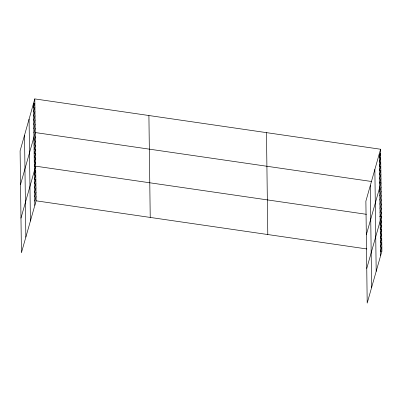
<?xml version="1.0" encoding="UTF-8"?>
<svg xmlns="http://www.w3.org/2000/svg" width="402" height="402" viewBox="0 0 402 402"><rect width="100%" height="100%" fill="white"/><g stroke="black" fill="none" stroke-linecap="round" stroke-linejoin="round"><path stroke-width="0.6" d="M34.798 98.912L20.1 150.85L21.427 252.757L36.12 200.819L34.798 98.912L380.573 149.242L381.9 251.149L367.202 303.088L365.88 201.181L380.573 149.242M33.557 107.691L34.853 103.118M33.612 111.892L34.904 107.319M33.667 116.098L34.959 111.525M33.723 120.304L35.014 115.726M33.778 124.504L35.069 119.932M33.828 128.71L35.125 124.133M33.884 132.911L35.18 128.338M20.537 184.478L35.235 132.544L371.403 181.473M33.994 141.318L35.291 136.745M34.049 145.524L35.341 140.951M34.105 149.725L35.396 145.152M34.16 153.931L35.451 149.358M34.215 158.137L35.507 153.559M34.265 162.338L35.562 157.765M34.321 166.544L35.617 161.966M20.974 218.11L35.672 166.172L366.433 214.316M34.431 175.076L35.728 170.503M34.492 179.408L35.783 174.835M34.547 183.739L35.838 179.166M34.602 188.071L35.899 183.498M34.657 192.402L35.954 187.824M34.713 196.734L36.009 192.156M34.773 201.065L36.064 196.488M379.337 158.021L380.629 153.448M379.387 162.227L380.684 157.649M379.443 166.428L380.739 161.855M379.498 170.634L380.794 166.056M379.553 174.835L380.85 170.262M379.609 179.041L380.905 174.468M379.664 183.242L380.955 178.669M366.317 234.808L381.011 182.875L379.212 182.608M379.774 191.648L381.066 187.076M379.83 195.854L381.121 191.282M379.88 200.06L381.176 195.483M379.935 204.261L381.232 199.688M379.99 208.467L381.287 203.889M380.046 212.668L381.342 208.095M380.101 216.874L381.392 212.301M366.755 268.441L381.448 216.502L379.649 216.241M380.212 225.406L381.508 220.834M380.267 229.738L381.563 225.165M380.322 234.07L381.619 229.497M380.382 238.401L381.674 233.828M380.438 242.733L381.729 238.16M380.493 247.064L381.789 242.486M380.548 251.396L381.845 246.818M36.12 200.819L366.885 248.964M380.699 250.974L381.9 251.149M379.282 153.815L380.604 255.727M374.86 169.448L376.182 271.355M370.302 185.548L371.624 287.46M266.466 132.635L267.792 234.542M148.906 115.52L150.227 217.427M33.502 103.485L34.828 205.392M29.08 119.118L30.406 221.025M24.522 135.218L25.849 237.125"/></g></svg>
